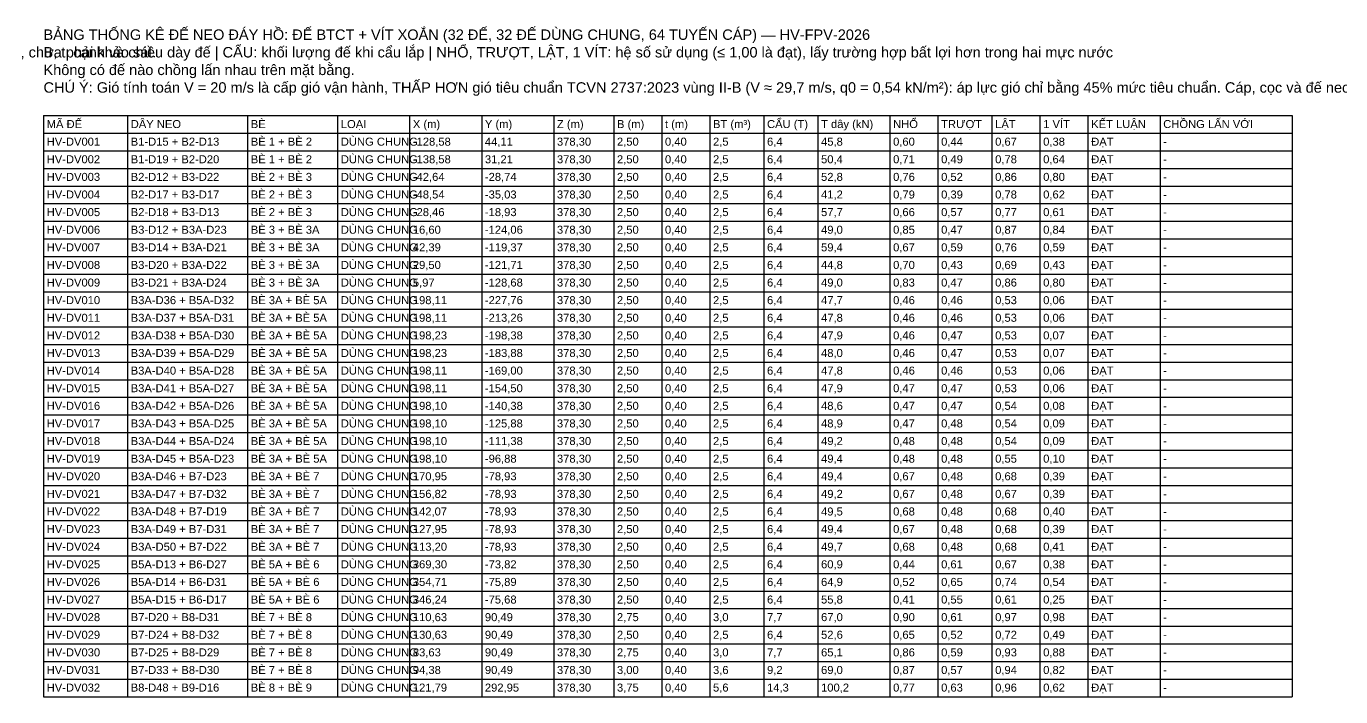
# Model space of a CAD drawing. Header units: metres. Extents: x -250 to 1222, y -294 to 420.
# Drawn here: x 666.9 to 864, y 319.1 to 419.6 of the extents above; entities that cross this region are included whole.
import ezdxf

# ---------------------------------------------------------------- set-up
doc = ezdxf.new("R2010")
doc.units = ezdxf.units.M
doc.layers.add('07_BANG_THONG_KE_COC_BO', color=7, linetype='CONTINUOUS')
doc.layers.add('08_BANG_THONG_KE_DE_NEO', color=7, linetype='CONTINUOUS')
doc.styles.add('VN', font='arial.ttf')

msp = doc.modelspace()

# ---------------------------------------------------------------- linework, layer by layer
at = {"layer": '08_BANG_THONG_KE_DE_NEO'}
for p, q in [((669.47, 406.248), (856.67, 406.248)), ((669.47, 406.248), (669.47, 319.128)), ((682.07, 406.248), (682.07, 319.128)), ((700.07, 406.248), (700.07, 319.128)), ((713.57, 406.248), (713.57, 319.128)), ((724.37, 406.248), (724.37, 319.128)), ((735.17, 406.248), (735.17, 319.128)), ((745.97, 406.248), (745.97, 319.128)), ((754.97, 406.248), (754.97, 319.128)), ((762.17, 406.248), (762.17, 319.128)), ((769.37, 406.248), (769.37, 319.128)), ((777.47, 406.248), (777.47, 319.128)), ((785.57, 406.248), (785.57, 319.128)), ((796.37, 406.248), (796.37, 319.128)), ((803.57, 406.248), (803.57, 319.128)), ((811.67, 406.248), (811.67, 319.128)), ((818.87, 406.248), (818.87, 319.128)), ((826.07, 406.248), (826.07, 319.128)), ((836.87, 406.248), (836.87, 319.128)), ((856.67, 406.248), (856.67, 319.128)), ((669.47, 403.608), (856.67, 403.608)), ((669.47, 400.968), (856.67, 400.968)), ((669.47, 398.328), (856.67, 398.328)), ((669.47, 395.688), (856.67, 395.688)), ((669.47, 393.048), (856.67, 393.048)), ((669.47, 390.408), (856.67, 390.408)), ((669.47, 387.768), (856.67, 387.768)), ((669.47, 385.128), (856.67, 385.128)), ((669.47, 382.488), (856.67, 382.488)), ((669.47, 379.848), (856.67, 379.848)), ((669.47, 377.208), (856.67, 377.208)), ((669.47, 374.568), (856.67, 374.568)), ((669.47, 371.928), (856.67, 371.928)), ((669.47, 369.288), (856.67, 369.288)), ((669.47, 366.648), (856.67, 366.648)), ((669.47, 364.008), (856.67, 364.008)), ((669.47, 361.368), (856.67, 361.368)), ((669.47, 358.728), (856.67, 358.728)), ((669.47, 356.088), (856.67, 356.088)), ((669.47, 353.448), (856.67, 353.448)), ((669.47, 350.808), (856.67, 350.808)), ((669.47, 348.168), (856.67, 348.168)), ((669.47, 345.528), (856.67, 345.528)), ((669.47, 342.888), (856.67, 342.888)), ((669.47, 340.248), (856.67, 340.248)), ((669.47, 337.608), (856.67, 337.608)), ((669.47, 334.968), (856.67, 334.968)), ((669.47, 332.328), (856.67, 332.328)), ((669.47, 329.688), (856.67, 329.688)), ((669.47, 327.048), (856.67, 327.048)), ((669.47, 324.408), (856.67, 324.408)), ((669.47, 321.768), (856.67, 321.768)), ((669.47, 319.128), (856.67, 319.128))]:
    msp.add_line(p, q, dxfattribs=at)

# ---------------------------------------------------------------- texts
at = {"layer": '07_BANG_THONG_KE_COC_BO', "style": 'VN'}
msp.add_text('Quy tắc của Chủ đầu tư (08/10/2026): gần bờ, kể cả chỗ mấp mé nước, neo bằng cọc khoan nhồi; đế vít xoắn chỉ dùng giữa hai bè. Vị trí cọc mới lấy theo địa hình IFC (≥ 384,0 m), chưa phải khảo sát.', height=1.56, dxfattribs=at).set_placement((492.77, 414.96))
at = {"layer": '08_BANG_THONG_KE_DE_NEO', "style": 'VN'}
for s, height, p in [('BẢNG THỐNG KÊ ĐẾ NEO ĐÁY HỒ: ĐẾ BTCT + VÍT XOẮN (32 ĐẾ, 32 ĐẾ DÙNG CHUNG, 64 TUYẾN CÁP) — HV-FPV-2026', 1.56, (669.47, 417.6)), ('B, t: cạnh và chiều dày đế | CẨU: khối lượng đế khi cẩu lắp | NHỔ, TRƯỢT, LẬT, 1 VÍT: hệ số sử dụng (≤ 1,00 là đạt), lấy trường hợp bất lợi hơn trong hai mực nước', 1.56, (669.47, 414.96)), ('Không có đế nào chồng lấn nhau trên mặt bằng.', 1.56, (669.47, 412.32)), ('CHÚ Ý: Gió tính toán V = 20 m/s là cấp gió vận hành, THẤP HƠN gió tiêu chuẩn TCVN 2737:2023 vùng II-B (V ≈ 29,7 m/s, q0 = 0,54 kN/m²): áp lực gió chỉ bằng 45% mức tiêu chuẩn. Cáp, cọc và đế neo định cỡ ở cấp gió này CHƯA được kiểm tra với bão thiết kế; nhập V = 30 m/s ở Tab 2 để kiểm tra.', 1.56, (669.47, 409.68)), ('MÃ ĐẾ', 1.2, (669.95, 404.376)), ('DÂY NEO', 1.2, (682.55, 404.376)), ('BÈ', 1.2, (700.55, 404.376)), ('LOẠI', 1.2, (714.05, 404.376)), ('X (m)', 1.2, (724.85, 404.376)), ('Y (m)', 1.2, (735.65, 404.376)), ('Z (m)', 1.2, (746.45, 404.376)), ('B (m)', 1.2, (755.45, 404.376)), ('t (m)', 1.2, (762.65, 404.376)), ('BT (m³)', 1.2, (769.85, 404.376)), ('CẨU (T)', 1.2, (777.95, 404.376)), ('T dây (kN)', 1.2, (786.05, 404.376)), ('NHỔ', 1.2, (796.85, 404.376)), ('TRƯỢT', 1.2, (804.05, 404.376)), ('LẬT', 1.2, (812.15, 404.376)), ('1 VÍT', 1.2, (819.35, 404.376)), ('KẾT LUẬN', 1.2, (826.55, 404.376)), ('CHỒNG LẤN VỚI', 1.2, (837.35, 404.376)), ('HV-DV001', 1.2, (669.95, 401.736)), ('B1-D15 + B2-D13', 1.2, (682.55, 401.736)), ('BÈ 1 + BÈ 2', 1.2, (700.55, 401.736)), ('DÙNG CHUNG', 1.2, (714.05, 401.736)), ('-128,58', 1.2, (724.85, 401.736)), ('44,11', 1.2, (735.65, 401.736)), ('378,30', 1.2, (746.45, 401.736)), ('2,50', 1.2, (755.45, 401.736)), ('0,40', 1.2, (762.65, 401.736)), ('2,5', 1.2, (769.85, 401.736)), ('6,4', 1.2, (777.95, 401.736)), ('45,8', 1.2, (786.05, 401.736)), ('0,60', 1.2, (796.85, 401.736)), ('0,44', 1.2, (804.05, 401.736)), ('0,67', 1.2, (812.15, 401.736)), ('0,38', 1.2, (819.35, 401.736)), ('ĐẠT', 1.2, (826.55, 401.736)), ('-', 1.2, (837.35, 401.736)), ('HV-DV002', 1.2, (669.95, 399.096)), ('B1-D19 + B2-D20', 1.2, (682.55, 399.096)), ('BÈ 1 + BÈ 2', 1.2, (700.55, 399.096)), ('DÙNG CHUNG', 1.2, (714.05, 399.096)), ('-138,58', 1.2, (724.85, 399.096)), ('31,21', 1.2, (735.65, 399.096)), ('378,30', 1.2, (746.45, 399.096)), ('2,50', 1.2, (755.45, 399.096)), ('0,40', 1.2, (762.65, 399.096)), ('2,5', 1.2, (769.85, 399.096)), ('6,4', 1.2, (777.95, 399.096)), ('50,4', 1.2, (786.05, 399.096)), ('0,71', 1.2, (796.85, 399.096)), ('0,49', 1.2, (804.05, 399.096)), ('0,78', 1.2, (812.15, 399.096)), ('0,64', 1.2, (819.35, 399.096)), ('ĐẠT', 1.2, (826.55, 399.096)), ('-', 1.2, (837.35, 399.096)), ('HV-DV003', 1.2, (669.95, 396.456)), ('B2-D12 + B3-D22', 1.2, (682.55, 396.456)), ('BÈ 2 + BÈ 3', 1.2, (700.55, 396.456)), ('DÙNG CHUNG', 1.2, (714.05, 396.456)), ('-42,64', 1.2, (724.85, 396.456)), ('-28,74', 1.2, (735.65, 396.456)), ('378,30', 1.2, (746.45, 396.456)), ('2,50', 1.2, (755.45, 396.456)), ('0,40', 1.2, (762.65, 396.456)), ('2,5', 1.2, (769.85, 396.456)), ('6,4', 1.2, (777.95, 396.456)), ('52,8', 1.2, (786.05, 396.456)), ('0,76', 1.2, (796.85, 396.456)), ('0,52', 1.2, (804.05, 396.456)), ('0,86', 1.2, (812.15, 396.456)), ('0,80', 1.2, (819.35, 396.456)), ('ĐẠT', 1.2, (826.55, 396.456)), ('-', 1.2, (837.35, 396.456)), ('HV-DV004', 1.2, (669.95, 393.816)), ('B2-D17 + B3-D17', 1.2, (682.55, 393.816)), ('BÈ 2 + BÈ 3', 1.2, (700.55, 393.816)), ('DÙNG CHUNG', 1.2, (714.05, 393.816)), ('-48,54', 1.2, (724.85, 393.816)), ('-35,03', 1.2, (735.65, 393.816)), ('378,30', 1.2, (746.45, 393.816)), ('2,50', 1.2, (755.45, 393.816)), ('0,40', 1.2, (762.65, 393.816)), ('2,5', 1.2, (769.85, 393.816)), ('6,4', 1.2, (777.95, 393.816)), ('41,2', 1.2, (786.05, 393.816)), ('0,79', 1.2, (796.85, 393.816)), ('0,39', 1.2, (804.05, 393.816)), ('0,78', 1.2, (812.15, 393.816)), ('0,62', 1.2, (819.35, 393.816)), ('ĐẠT', 1.2, (826.55, 393.816)), ('-', 1.2, (837.35, 393.816)), ('HV-DV005', 1.2, (669.95, 391.176)), ('B2-D18 + B3-D13', 1.2, (682.55, 391.176)), ('BÈ 2 + BÈ 3', 1.2, (700.55, 391.176)), ('DÙNG CHUNG', 1.2, (714.05, 391.176)), ('-28,46', 1.2, (724.85, 391.176)), ('-18,93', 1.2, (735.65, 391.176)), ('378,30', 1.2, (746.45, 391.176)), ('2,50', 1.2, (755.45, 391.176)), ('0,40', 1.2, (762.65, 391.176)), ('2,5', 1.2, (769.85, 391.176)), ('6,4', 1.2, (777.95, 391.176)), ('57,7', 1.2, (786.05, 391.176)), ('0,66', 1.2, (796.85, 391.176)), ('0,57', 1.2, (804.05, 391.176)), ('0,77', 1.2, (812.15, 391.176)), ('0,61', 1.2, (819.35, 391.176)), ('ĐẠT', 1.2, (826.55, 391.176)), ('-', 1.2, (837.35, 391.176)), ('HV-DV006', 1.2, (669.95, 388.536)), ('B3-D12 + B3A-D23', 1.2, (682.55, 388.536)), ('BÈ 3 + BÈ 3A', 1.2, (700.55, 388.536)), ('DÙNG CHUNG', 1.2, (714.05, 388.536)), ('16,60', 1.2, (724.85, 388.536)), ('-124,06', 1.2, (735.65, 388.536)), ('378,30', 1.2, (746.45, 388.536)), ('2,50', 1.2, (755.45, 388.536)), ('0,40', 1.2, (762.65, 388.536)), ('2,5', 1.2, (769.85, 388.536)), ('6,4', 1.2, (777.95, 388.536)), ('49,0', 1.2, (786.05, 388.536)), ('0,85', 1.2, (796.85, 388.536)), ('0,47', 1.2, (804.05, 388.536)), ('0,87', 1.2, (812.15, 388.536)), ('0,84', 1.2, (819.35, 388.536)), ('ĐẠT', 1.2, (826.55, 388.536)), ('-', 1.2, (837.35, 388.536)), ('HV-DV007', 1.2, (669.95, 385.896)), ('B3-D14 + B3A-D21', 1.2, (682.55, 385.896)), ('BÈ 3 + BÈ 3A', 1.2, (700.55, 385.896)), ('DÙNG CHUNG', 1.2, (714.05, 385.896)), ('42,39', 1.2, (724.85, 385.896)), ('-119,37', 1.2, (735.65, 385.896)), ('378,30', 1.2, (746.45, 385.896)), ('2,50', 1.2, (755.45, 385.896)), ('0,40', 1.2, (762.65, 385.896)), ('2,5', 1.2, (769.85, 385.896)), ('6,4', 1.2, (777.95, 385.896)), ('59,4', 1.2, (786.05, 385.896)), ('0,67', 1.2, (796.85, 385.896)), ('0,59', 1.2, (804.05, 385.896)), ('0,76', 1.2, (812.15, 385.896)), ('0,59', 1.2, (819.35, 385.896)), ('ĐẠT', 1.2, (826.55, 385.896)), ('-', 1.2, (837.35, 385.896)), ('HV-DV008', 1.2, (669.95, 383.256)), ('B3-D20 + B3A-D22', 1.2, (682.55, 383.256)), ('BÈ 3 + BÈ 3A', 1.2, (700.55, 383.256)), ('DÙNG CHUNG', 1.2, (714.05, 383.256)), ('29,50', 1.2, (724.85, 383.256)), ('-121,71', 1.2, (735.65, 383.256)), ('378,30', 1.2, (746.45, 383.256)), ('2,50', 1.2, (755.45, 383.256)), ('0,40', 1.2, (762.65, 383.256)), ('2,5', 1.2, (769.85, 383.256)), ('6,4', 1.2, (777.95, 383.256)), ('44,8', 1.2, (786.05, 383.256)), ('0,70', 1.2, (796.85, 383.256)), ('0,43', 1.2, (804.05, 383.256)), ('0,69', 1.2, (812.15, 383.256)), ('0,43', 1.2, (819.35, 383.256)), ('ĐẠT', 1.2, (826.55, 383.256)), ('-', 1.2, (837.35, 383.256)), ('HV-DV009', 1.2, (669.95, 380.616)), ('B3-D21 + B3A-D24', 1.2, (682.55, 380.616)), ('BÈ 3 + BÈ 3A', 1.2, (700.55, 380.616)), ('DÙNG CHUNG', 1.2, (714.05, 380.616)), ('5,97', 1.2, (724.85, 380.616)), ('-128,68', 1.2, (735.65, 380.616)), ('378,30', 1.2, (746.45, 380.616)), ('2,50', 1.2, (755.45, 380.616)), ('0,40', 1.2, (762.65, 380.616)), ('2,5', 1.2, (769.85, 380.616)), ('6,4', 1.2, (777.95, 380.616)), ('49,0', 1.2, (786.05, 380.616)), ('0,83', 1.2, (796.85, 380.616)), ('0,47', 1.2, (804.05, 380.616)), ('0,86', 1.2, (812.15, 380.616)), ('0,80', 1.2, (819.35, 380.616)), ('ĐẠT', 1.2, (826.55, 380.616)), ('-', 1.2, (837.35, 380.616)), ('HV-DV010', 1.2, (669.95, 377.976)), ('B3A-D36 + B5A-D32', 1.2, (682.55, 377.976)), ('BÈ 3A + BÈ 5A', 1.2, (700.55, 377.976)), ('DÙNG CHUNG', 1.2, (714.05, 377.976)), ('198,11', 1.2, (724.85, 377.976)), ('-227,76', 1.2, (735.65, 377.976)), ('378,30', 1.2, (746.45, 377.976)), ('2,50', 1.2, (755.45, 377.976)), ('0,40', 1.2, (762.65, 377.976)), ('2,5', 1.2, (769.85, 377.976)), ('6,4', 1.2, (777.95, 377.976)), ('47,7', 1.2, (786.05, 377.976)), ('0,46', 1.2, (796.85, 377.976)), ('0,46', 1.2, (804.05, 377.976)), ('0,53', 1.2, (812.15, 377.976)), ('0,06', 1.2, (819.35, 377.976)), ('ĐẠT', 1.2, (826.55, 377.976)), ('-', 1.2, (837.35, 377.976)), ('HV-DV011', 1.2, (669.95, 375.336)), ('B3A-D37 + B5A-D31', 1.2, (682.55, 375.336)), ('BÈ 3A + BÈ 5A', 1.2, (700.55, 375.336)), ('DÙNG CHUNG', 1.2, (714.05, 375.336)), ('198,11', 1.2, (724.85, 375.336)), ('-213,26', 1.2, (735.65, 375.336)), ('378,30', 1.2, (746.45, 375.336)), ('2,50', 1.2, (755.45, 375.336)), ('0,40', 1.2, (762.65, 375.336)), ('2,5', 1.2, (769.85, 375.336)), ('6,4', 1.2, (777.95, 375.336)), ('47,8', 1.2, (786.05, 375.336)), ('0,46', 1.2, (796.85, 375.336)), ('0,46', 1.2, (804.05, 375.336)), ('0,53', 1.2, (812.15, 375.336)), ('0,06', 1.2, (819.35, 375.336)), ('ĐẠT', 1.2, (826.55, 375.336)), ('-', 1.2, (837.35, 375.336)), ('HV-DV012', 1.2, (669.95, 372.696)), ('B3A-D38 + B5A-D30', 1.2, (682.55, 372.696)), ('BÈ 3A + BÈ 5A', 1.2, (700.55, 372.696)), ('DÙNG CHUNG', 1.2, (714.05, 372.696)), ('198,23', 1.2, (724.85, 372.696)), ('-198,38', 1.2, (735.65, 372.696)), ('378,30', 1.2, (746.45, 372.696)), ('2,50', 1.2, (755.45, 372.696)), ('0,40', 1.2, (762.65, 372.696)), ('2,5', 1.2, (769.85, 372.696)), ('6,4', 1.2, (777.95, 372.696)), ('47,9', 1.2, (786.05, 372.696)), ('0,46', 1.2, (796.85, 372.696)), ('0,47', 1.2, (804.05, 372.696)), ('0,53', 1.2, (812.15, 372.696)), ('0,07', 1.2, (819.35, 372.696)), ('ĐẠT', 1.2, (826.55, 372.696)), ('-', 1.2, (837.35, 372.696)), ('HV-DV013', 1.2, (669.95, 370.056)), ('B3A-D39 + B5A-D29', 1.2, (682.55, 370.056)), ('BÈ 3A + BÈ 5A', 1.2, (700.55, 370.056)), ('DÙNG CHUNG', 1.2, (714.05, 370.056)), ('198,23', 1.2, (724.85, 370.056)), ('-183,88', 1.2, (735.65, 370.056)), ('378,30', 1.2, (746.45, 370.056)), ('2,50', 1.2, (755.45, 370.056)), ('0,40', 1.2, (762.65, 370.056)), ('2,5', 1.2, (769.85, 370.056)), ('6,4', 1.2, (777.95, 370.056)), ('48,0', 1.2, (786.05, 370.056)), ('0,46', 1.2, (796.85, 370.056)), ('0,47', 1.2, (804.05, 370.056)), ('0,53', 1.2, (812.15, 370.056)), ('0,07', 1.2, (819.35, 370.056)), ('ĐẠT', 1.2, (826.55, 370.056)), ('-', 1.2, (837.35, 370.056)), ('HV-DV014', 1.2, (669.95, 367.416)), ('B3A-D40 + B5A-D28', 1.2, (682.55, 367.416)), ('BÈ 3A + BÈ 5A', 1.2, (700.55, 367.416)), ('DÙNG CHUNG', 1.2, (714.05, 367.416)), ('198,11', 1.2, (724.85, 367.416)), ('-169,00', 1.2, (735.65, 367.416)), ('378,30', 1.2, (746.45, 367.416)), ('2,50', 1.2, (755.45, 367.416)), ('0,40', 1.2, (762.65, 367.416)), ('2,5', 1.2, (769.85, 367.416)), ('6,4', 1.2, (777.95, 367.416)), ('47,8', 1.2, (786.05, 367.416)), ('0,46', 1.2, (796.85, 367.416)), ('0,46', 1.2, (804.05, 367.416)), ('0,53', 1.2, (812.15, 367.416)), ('0,06', 1.2, (819.35, 367.416)), ('ĐẠT', 1.2, (826.55, 367.416)), ('-', 1.2, (837.35, 367.416)), ('HV-DV015', 1.2, (669.95, 364.776)), ('B3A-D41 + B5A-D27', 1.2, (682.55, 364.776)), ('BÈ 3A + BÈ 5A', 1.2, (700.55, 364.776)), ('DÙNG CHUNG', 1.2, (714.05, 364.776)), ('198,11', 1.2, (724.85, 364.776)), ('-154,50', 1.2, (735.65, 364.776)), ('378,30', 1.2, (746.45, 364.776)), ('2,50', 1.2, (755.45, 364.776)), ('0,40', 1.2, (762.65, 364.776)), ('2,5', 1.2, (769.85, 364.776)), ('6,4', 1.2, (777.95, 364.776)), ('47,9', 1.2, (786.05, 364.776)), ('0,47', 1.2, (796.85, 364.776)), ('0,47', 1.2, (804.05, 364.776)), ('0,53', 1.2, (812.15, 364.776)), ('0,06', 1.2, (819.35, 364.776)), ('ĐẠT', 1.2, (826.55, 364.776)), ('-', 1.2, (837.35, 364.776)), ('HV-DV016', 1.2, (669.95, 362.136)), ('B3A-D42 + B5A-D26', 1.2, (682.55, 362.136)), ('BÈ 3A + BÈ 5A', 1.2, (700.55, 362.136)), ('DÙNG CHUNG', 1.2, (714.05, 362.136)), ('198,10', 1.2, (724.85, 362.136)), ('-140,38', 1.2, (735.65, 362.136)), ('378,30', 1.2, (746.45, 362.136)), ('2,50', 1.2, (755.45, 362.136)), ('0,40', 1.2, (762.65, 362.136)), ('2,5', 1.2, (769.85, 362.136)), ('6,4', 1.2, (777.95, 362.136)), ('48,6', 1.2, (786.05, 362.136)), ('0,47', 1.2, (796.85, 362.136)), ('0,47', 1.2, (804.05, 362.136)), ('0,54', 1.2, (812.15, 362.136)), ('0,08', 1.2, (819.35, 362.136)), ('ĐẠT', 1.2, (826.55, 362.136)), ('-', 1.2, (837.35, 362.136)), ('HV-DV017', 1.2, (669.95, 359.496)), ('B3A-D43 + B5A-D25', 1.2, (682.55, 359.496)), ('BÈ 3A + BÈ 5A', 1.2, (700.55, 359.496)), ('DÙNG CHUNG', 1.2, (714.05, 359.496)), ('198,10', 1.2, (724.85, 359.496)), ('-125,88', 1.2, (735.65, 359.496)), ('378,30', 1.2, (746.45, 359.496)), ('2,50', 1.2, (755.45, 359.496)), ('0,40', 1.2, (762.65, 359.496)), ('2,5', 1.2, (769.85, 359.496)), ('6,4', 1.2, (777.95, 359.496)), ('48,9', 1.2, (786.05, 359.496)), ('0,47', 1.2, (796.85, 359.496)), ('0,48', 1.2, (804.05, 359.496)), ('0,54', 1.2, (812.15, 359.496)), ('0,09', 1.2, (819.35, 359.496)), ('ĐẠT', 1.2, (826.55, 359.496)), ('-', 1.2, (837.35, 359.496)), ('HV-DV018', 1.2, (669.95, 356.856)), ('B3A-D44 + B5A-D24', 1.2, (682.55, 356.856)), ('BÈ 3A + BÈ 5A', 1.2, (700.55, 356.856)), ('DÙNG CHUNG', 1.2, (714.05, 356.856)), ('198,10', 1.2, (724.85, 356.856)), ('-111,38', 1.2, (735.65, 356.856)), ('378,30', 1.2, (746.45, 356.856)), ('2,50', 1.2, (755.45, 356.856)), ('0,40', 1.2, (762.65, 356.856)), ('2,5', 1.2, (769.85, 356.856)), ('6,4', 1.2, (777.95, 356.856)), ('49,2', 1.2, (786.05, 356.856)), ('0,48', 1.2, (796.85, 356.856)), ('0,48', 1.2, (804.05, 356.856)), ('0,54', 1.2, (812.15, 356.856)), ('0,09', 1.2, (819.35, 356.856)), ('ĐẠT', 1.2, (826.55, 356.856)), ('-', 1.2, (837.35, 356.856)), ('HV-DV019', 1.2, (669.95, 354.216)), ('B3A-D45 + B5A-D23', 1.2, (682.55, 354.216)), ('BÈ 3A + BÈ 5A', 1.2, (700.55, 354.216)), ('DÙNG CHUNG', 1.2, (714.05, 354.216)), ('198,10', 1.2, (724.85, 354.216)), ('-96,88', 1.2, (735.65, 354.216)), ('378,30', 1.2, (746.45, 354.216)), ('2,50', 1.2, (755.45, 354.216)), ('0,40', 1.2, (762.65, 354.216)), ('2,5', 1.2, (769.85, 354.216)), ('6,4', 1.2, (777.95, 354.216)), ('49,4', 1.2, (786.05, 354.216)), ('0,48', 1.2, (796.85, 354.216)), ('0,48', 1.2, (804.05, 354.216)), ('0,55', 1.2, (812.15, 354.216)), ('0,10', 1.2, (819.35, 354.216)), ('ĐẠT', 1.2, (826.55, 354.216)), ('-', 1.2, (837.35, 354.216)), ('HV-DV020', 1.2, (669.95, 351.576)), ('B3A-D46 + B7-D23', 1.2, (682.55, 351.576)), ('BÈ 3A + BÈ 7', 1.2, (700.55, 351.576)), ('DÙNG CHUNG', 1.2, (714.05, 351.576)), ('170,95', 1.2, (724.85, 351.576)), ('-78,93', 1.2, (735.65, 351.576)), ('378,30', 1.2, (746.45, 351.576)), ('2,50', 1.2, (755.45, 351.576)), ('0,40', 1.2, (762.65, 351.576)), ('2,5', 1.2, (769.85, 351.576)), ('6,4', 1.2, (777.95, 351.576)), ('49,4', 1.2, (786.05, 351.576)), ('0,67', 1.2, (796.85, 351.576)), ('0,48', 1.2, (804.05, 351.576)), ('0,68', 1.2, (812.15, 351.576)), ('0,39', 1.2, (819.35, 351.576)), ('ĐẠT', 1.2, (826.55, 351.576)), ('-', 1.2, (837.35, 351.576)), ('HV-DV021', 1.2, (669.95, 348.936)), ('B3A-D47 + B7-D32', 1.2, (682.55, 348.936)), ('BÈ 3A + BÈ 7', 1.2, (700.55, 348.936)), ('DÙNG CHUNG', 1.2, (714.05, 348.936)), ('156,82', 1.2, (724.85, 348.936)), ('-78,93', 1.2, (735.65, 348.936)), ('378,30', 1.2, (746.45, 348.936)), ('2,50', 1.2, (755.45, 348.936)), ('0,40', 1.2, (762.65, 348.936)), ('2,5', 1.2, (769.85, 348.936)), ('6,4', 1.2, (777.95, 348.936)), ('49,2', 1.2, (786.05, 348.936)), ('0,67', 1.2, (796.85, 348.936)), ('0,48', 1.2, (804.05, 348.936)), ('0,67', 1.2, (812.15, 348.936)), ('0,39', 1.2, (819.35, 348.936)), ('ĐẠT', 1.2, (826.55, 348.936)), ('-', 1.2, (837.35, 348.936)), ('HV-DV022', 1.2, (669.95, 346.296)), ('B3A-D48 + B7-D19', 1.2, (682.55, 346.296)), ('BÈ 3A + BÈ 7', 1.2, (700.55, 346.296)), ('DÙNG CHUNG', 1.2, (714.05, 346.296)), ('142,07', 1.2, (724.85, 346.296)), ('-78,93', 1.2, (735.65, 346.296)), ('378,30', 1.2, (746.45, 346.296)), ('2,50', 1.2, (755.45, 346.296)), ('0,40', 1.2, (762.65, 346.296)), ('2,5', 1.2, (769.85, 346.296)), ('6,4', 1.2, (777.95, 346.296)), ('49,5', 1.2, (786.05, 346.296)), ('0,68', 1.2, (796.85, 346.296)), ('0,48', 1.2, (804.05, 346.296)), ('0,68', 1.2, (812.15, 346.296)), ('0,40', 1.2, (819.35, 346.296)), ('ĐẠT', 1.2, (826.55, 346.296)), ('HV-DV023', 1.2, (669.95, 343.656)), ('B3A-D49 + B7-D31', 1.2, (682.55, 343.656)), ('BÈ 3A + BÈ 7', 1.2, (700.55, 343.656)), ('DÙNG CHUNG', 1.2, (714.05, 343.656)), ('127,95', 1.2, (724.85, 343.656)), ('-78,93', 1.2, (735.65, 343.656)), ('378,30', 1.2, (746.45, 343.656)), ('2,50', 1.2, (755.45, 343.656)), ('0,40', 1.2, (762.65, 343.656)), ('2,5', 1.2, (769.85, 343.656)), ('6,4', 1.2, (777.95, 343.656)), ('49,4', 1.2, (786.05, 343.656)), ('0,67', 1.2, (796.85, 343.656)), ('0,48', 1.2, (804.05, 343.656)), ('0,68', 1.2, (812.15, 343.656)), ('0,39', 1.2, (819.35, 343.656)), ('-', 1.2, (837.35, 346.296)), ('ĐẠT', 1.2, (826.55, 343.656)), ('-', 1.2, (837.35, 343.656)), ('HV-DV024', 1.2, (669.95, 341.016)), ('B3A-D50 + B7-D22', 1.2, (682.55, 341.016)), ('BÈ 3A + BÈ 7', 1.2, (700.55, 341.016)), ('DÙNG CHUNG', 1.2, (714.05, 341.016)), ('113,20', 1.2, (724.85, 341.016)), ('-78,93', 1.2, (735.65, 341.016)), ('378,30', 1.2, (746.45, 341.016)), ('2,50', 1.2, (755.45, 341.016)), ('0,40', 1.2, (762.65, 341.016)), ('2,5', 1.2, (769.85, 341.016)), ('6,4', 1.2, (777.95, 341.016)), ('49,7', 1.2, (786.05, 341.016)), ('0,68', 1.2, (796.85, 341.016)), ('0,48', 1.2, (804.05, 341.016)), ('0,68', 1.2, (812.15, 341.016)), ('0,41', 1.2, (819.35, 341.016)), ('ĐẠT', 1.2, (826.55, 341.016)), ('-', 1.2, (837.35, 341.016)), ('HV-DV025', 1.2, (669.95, 338.376)), ('B5A-D13 + B6-D27', 1.2, (682.55, 338.376)), ('BÈ 5A + BÈ 6', 1.2, (700.55, 338.376)), ('DÙNG CHUNG', 1.2, (714.05, 338.376)), ('369,30', 1.2, (724.85, 338.376)), ('-73,82', 1.2, (735.65, 338.376)), ('378,30', 1.2, (746.45, 338.376)), ('2,50', 1.2, (755.45, 338.376)), ('0,40', 1.2, (762.65, 338.376)), ('2,5', 1.2, (769.85, 338.376)), ('6,4', 1.2, (777.95, 338.376)), ('60,9', 1.2, (786.05, 338.376)), ('0,44', 1.2, (796.85, 338.376)), ('0,61', 1.2, (804.05, 338.376)), ('0,67', 1.2, (812.15, 338.376)), ('0,38', 1.2, (819.35, 338.376)), ('ĐẠT', 1.2, (826.55, 338.376)), ('BÈ 5A + BÈ 6', 1.2, (700.55, 335.736)), ('DÙNG CHUNG', 1.2, (714.05, 335.736)), ('-', 1.2, (837.35, 338.376)), ('HV-DV026', 1.2, (669.95, 335.736)), ('B5A-D14 + B6-D31', 1.2, (682.55, 335.736)), ('354,71', 1.2, (724.85, 335.736)), ('-75,89', 1.2, (735.65, 335.736)), ('378,30', 1.2, (746.45, 335.736)), ('2,50', 1.2, (755.45, 335.736)), ('0,40', 1.2, (762.65, 335.736)), ('2,5', 1.2, (769.85, 335.736)), ('6,4', 1.2, (777.95, 335.736)), ('64,9', 1.2, (786.05, 335.736)), ('0,52', 1.2, (796.85, 335.736)), ('0,65', 1.2, (804.05, 335.736)), ('0,74', 1.2, (812.15, 335.736)), ('0,54', 1.2, (819.35, 335.736)), ('ĐẠT', 1.2, (826.55, 335.736)), ('-', 1.2, (837.35, 335.736)), ('HV-DV027', 1.2, (669.95, 333.096)), ('B5A-D15 + B6-D17', 1.2, (682.55, 333.096)), ('BÈ 5A + BÈ 6', 1.2, (700.55, 333.096)), ('DÙNG CHUNG', 1.2, (714.05, 333.096)), ('346,24', 1.2, (724.85, 333.096)), ('-75,68', 1.2, (735.65, 333.096)), ('378,30', 1.2, (746.45, 333.096)), ('2,50', 1.2, (755.45, 333.096)), ('0,40', 1.2, (762.65, 333.096)), ('2,5', 1.2, (769.85, 333.096)), ('6,4', 1.2, (777.95, 333.096)), ('55,8', 1.2, (786.05, 333.096)), ('0,41', 1.2, (796.85, 333.096)), ('0,55', 1.2, (804.05, 333.096)), ('0,61', 1.2, (812.15, 333.096)), ('0,25', 1.2, (819.35, 333.096)), ('ĐẠT', 1.2, (826.55, 333.096)), ('-', 1.2, (837.35, 333.096)), ('HV-DV028', 1.2, (669.95, 330.456)), ('B7-D20 + B8-D31', 1.2, (682.55, 330.456)), ('BÈ 7 + BÈ 8', 1.2, (700.55, 330.456)), ('DÙNG CHUNG', 1.2, (714.05, 330.456)), ('110,63', 1.2, (724.85, 330.456)), ('90,49', 1.2, (735.65, 330.456)), ('378,30', 1.2, (746.45, 330.456)), ('2,75', 1.2, (755.45, 330.456)), ('0,40', 1.2, (762.65, 330.456)), ('3,0', 1.2, (769.85, 330.456)), ('7,7', 1.2, (777.95, 330.456)), ('67,0', 1.2, (786.05, 330.456)), ('0,90', 1.2, (796.85, 330.456)), ('0,61', 1.2, (804.05, 330.456)), ('0,97', 1.2, (812.15, 330.456)), ('0,98', 1.2, (819.35, 330.456)), ('ĐẠT', 1.2, (826.55, 330.456)), ('BÈ 7 + BÈ 8', 1.2, (700.55, 327.816)), ('DÙNG CHUNG', 1.2, (714.05, 327.816)), ('-', 1.2, (837.35, 330.456)), ('HV-DV029', 1.2, (669.95, 327.816)), ('B7-D24 + B8-D32', 1.2, (682.55, 327.816)), ('130,63', 1.2, (724.85, 327.816)), ('90,49', 1.2, (735.65, 327.816)), ('378,30', 1.2, (746.45, 327.816)), ('2,50', 1.2, (755.45, 327.816)), ('0,40', 1.2, (762.65, 327.816)), ('2,5', 1.2, (769.85, 327.816)), ('6,4', 1.2, (777.95, 327.816)), ('52,6', 1.2, (786.05, 327.816)), ('0,65', 1.2, (796.85, 327.816)), ('0,52', 1.2, (804.05, 327.816)), ('0,72', 1.2, (812.15, 327.816)), ('0,49', 1.2, (819.35, 327.816)), ('ĐẠT', 1.2, (826.55, 327.816)), ('-', 1.2, (837.35, 327.816)), ('HV-DV030', 1.2, (669.95, 325.176)), ('B7-D25 + B8-D29', 1.2, (682.55, 325.176)), ('BÈ 7 + BÈ 8', 1.2, (700.55, 325.176)), ('DÙNG CHUNG', 1.2, (714.05, 325.176)), ('83,63', 1.2, (724.85, 325.176)), ('90,49', 1.2, (735.65, 325.176)), ('378,30', 1.2, (746.45, 325.176)), ('2,75', 1.2, (755.45, 325.176)), ('0,40', 1.2, (762.65, 325.176)), ('3,0', 1.2, (769.85, 325.176)), ('7,7', 1.2, (777.95, 325.176)), ('65,1', 1.2, (786.05, 325.176)), ('0,86', 1.2, (796.85, 325.176)), ('0,59', 1.2, (804.05, 325.176)), ('0,93', 1.2, (812.15, 325.176)), ('0,88', 1.2, (819.35, 325.176)), ('ĐẠT', 1.2, (826.55, 325.176)), ('-', 1.2, (837.35, 325.176)), ('HV-DV031', 1.2, (669.95, 322.536)), ('B7-D33 + B8-D30', 1.2, (682.55, 322.536)), ('BÈ 7 + BÈ 8', 1.2, (700.55, 322.536)), ('DÙNG CHUNG', 1.2, (714.05, 322.536)), ('94,38', 1.2, (724.85, 322.536)), ('90,49', 1.2, (735.65, 322.536)), ('378,30', 1.2, (746.45, 322.536)), ('3,00', 1.2, (755.45, 322.536)), ('0,40', 1.2, (762.65, 322.536)), ('3,6', 1.2, (769.85, 322.536)), ('9,2', 1.2, (777.95, 322.536)), ('69,0', 1.2, (786.05, 322.536)), ('0,87', 1.2, (796.85, 322.536)), ('0,57', 1.2, (804.05, 322.536)), ('0,94', 1.2, (812.15, 322.536)), ('0,82', 1.2, (819.35, 322.536)), ('ĐẠT', 1.2, (826.55, 322.536)), ('BÈ 8 + BÈ 9', 1.2, (700.55, 319.896)), ('DÙNG CHUNG', 1.2, (714.05, 319.896)), ('-', 1.2, (837.35, 322.536)), ('HV-DV032', 1.2, (669.95, 319.896)), ('B8-D48 + B9-D16', 1.2, (682.55, 319.896)), ('121,79', 1.2, (724.85, 319.896)), ('292,95', 1.2, (735.65, 319.896)), ('378,30', 1.2, (746.45, 319.896)), ('3,75', 1.2, (755.45, 319.896)), ('0,40', 1.2, (762.65, 319.896)), ('5,6', 1.2, (769.85, 319.896)), ('14,3', 1.2, (777.95, 319.896)), ('100,2', 1.2, (786.05, 319.896)), ('0,77', 1.2, (796.85, 319.896)), ('0,63', 1.2, (804.05, 319.896)), ('0,96', 1.2, (812.15, 319.896)), ('0,62', 1.2, (819.35, 319.896)), ('ĐẠT', 1.2, (826.55, 319.896)), ('-', 1.2, (837.35, 319.896))]:
    msp.add_text(s, height=height, dxfattribs=at).set_placement(p)

doc.saveas('drawing.dxf')
